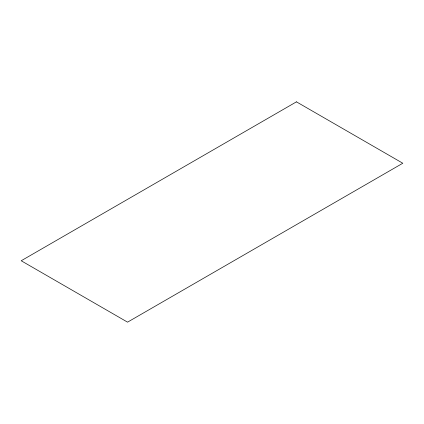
<?xml version="1.0" encoding="UTF-8"?>
<svg xmlns="http://www.w3.org/2000/svg" width="424" height="424" viewBox="0 0 424 424"><rect width="100%" height="100%" fill="white"/><g stroke="black" fill="none" stroke-linecap="round" stroke-linejoin="round"><path stroke-width="0.64" d="M296.45 101.845L21.2 260.76L127.55 322.155L402.8 163.24L296.45 101.845"/></g></svg>
